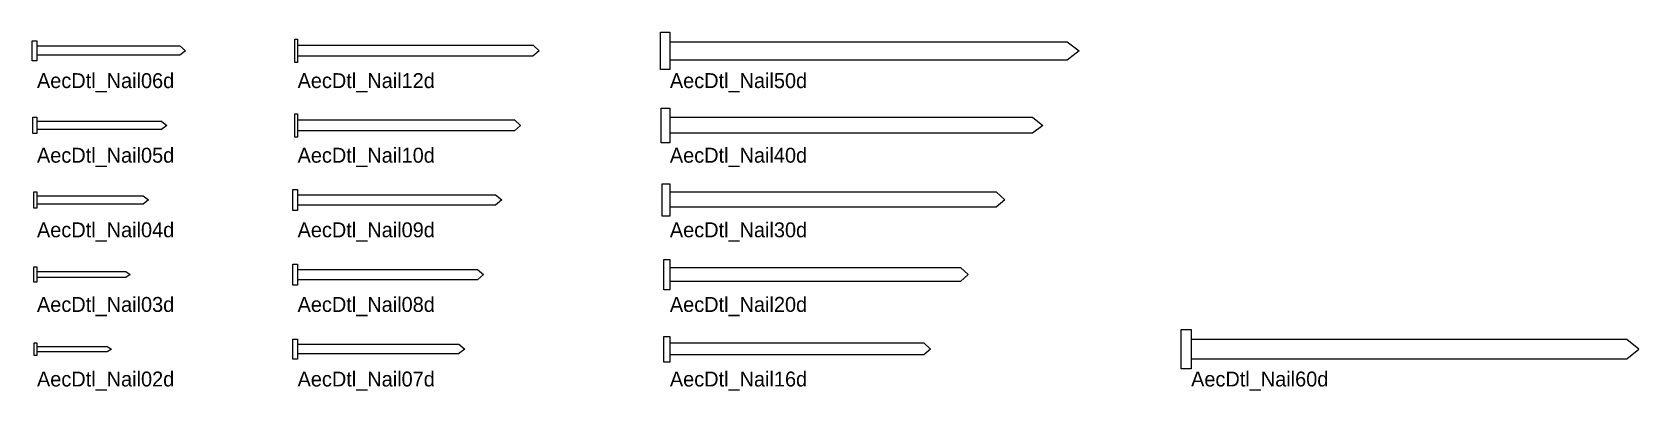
# Model space of a CAD drawing. Header units: inches. Extents: x 1.4 to 23, y 0.9 to 5.7.
import ezdxf

# ---------------------------------------------------------------- set-up
doc = ezdxf.new("R2010")
doc.units = ezdxf.units.IN
doc.header["$MEASUREMENT"] = 0

# ---------------------------------------------------------------- blocks, each defined once
blk = doc.blocks.new('AecDtl_Nail60d')
at = {"color": 0, "linetype": 'ByBlock', "lineweight": -2}
blk.add_lwpolyline([(0, 0.264), (0, -0.264), (-0.131, -0.264), (-0.131, 0.264)], close=True, dxfattribs=at)
blk.add_lwpolyline([(0, -0.131), (5.851, -0.131), (6.014, 0), (5.851, 0.131), (0, 0.131)], dxfattribs=at)
blk = doc.blocks.new('AecDtl_Nail50d')
at = {"color": 0, "linetype": 'ByBlock', "lineweight": -2}
blk.add_lwpolyline([(0, 0.249), (0, -0.249), (-0.124, -0.249), (-0.124, 0.249)], close=True, dxfattribs=at)
blk.add_lwpolyline([(0, 0.119), (5.337, 0.119), (5.497, 0), (5.337, -0.125), (0, -0.125)], dxfattribs=at)
blk = doc.blocks.new('AecDtl_Nail40d')
at = {"color": 0, "linetype": 'ByBlock', "lineweight": -2}
blk.add_lwpolyline([(0, 0.232), (0, -0.232), (-0.115, -0.232), (-0.115, 0.232)], close=True, dxfattribs=at)
blk.add_lwpolyline([(0, 0.112), (4.872, 0.112), (5.008, 0), (4.869, -0.105), (0, -0.105)], dxfattribs=at)
blk = doc.blocks.new('AecDtl_Nail30d')
at = {"color": 0, "linetype": 'ByBlock', "lineweight": -2}
blk.add_lwpolyline([(0, 0.218), (0, -0.218), (-0.103, -0.218), (-0.103, 0.218)], close=True, dxfattribs=at)
blk.add_lwpolyline([(0, 0.11), (4.381, 0.11), (4.5, 0), (4.38, -0.097), (-0.001, -0.097)], dxfattribs=at)
blk = doc.blocks.new('AecDtl_Nail20d')
at = {"color": 0, "linetype": 'ByBlock', "lineweight": -2}
blk.add_lwpolyline([(0, 0.203), (0, -0.203), (-0.082, -0.203), (-0.082, 0.203)], close=True, dxfattribs=at)
blk.add_lwpolyline([(0, 0.096), (3.902, 0.096), (4.006, 0), (3.901, -0.094), (-0.001, -0.094)], dxfattribs=at)
blk = doc.blocks.new('AecDtl_Nail16d')
at = {"color": 0, "linetype": 'ByBlock', "lineweight": -2}
blk.add_lwpolyline([(0, 0.172), (0, -0.172), (-0.082, -0.172), (-0.082, 0.172)], close=True, dxfattribs=at)
blk.add_lwpolyline([(0, 0.087), (3.409, 0.087), (3.499, 0), (3.409, -0.075), (0, -0.075)], dxfattribs=at)
blk = doc.blocks.new('AecDtl_Nail12d')
at = {"color": 0, "linetype": 'ByBlock', "lineweight": -2}
blk.add_lwpolyline([(0, 0.156), (0, -0.156), (-0.035, -0.156), (-0.035, 0.156)], close=True, dxfattribs=at)
blk.add_lwpolyline([(0, 0.077), (3.163, 0.077), (3.245, 0), (3.161, -0.07), (0, -0.07)], dxfattribs=at)
blk = doc.blocks.new('AecDtl_Nail10d')
at = {"color": 0, "linetype": 'ByBlock', "lineweight": -2}
blk.add_lwpolyline([(0, 0.156), (0, -0.156), (-0.035, -0.156), (-0.035, 0.156)], close=True, dxfattribs=at)
blk.add_lwpolyline([(0, 0.076), (2.915, 0.076), (2.995, 0), (2.914, -0.072), (0.001, -0.072)], dxfattribs=at)
blk = doc.blocks.new('AecDtl_Nail09d')
at = {"color": 0, "linetype": 'ByBlock', "lineweight": -2}
blk.add_lwpolyline([(0, 0.141), (0, -0.141), (-0.065, -0.141), (-0.065, 0.141)], close=True, dxfattribs=at)
blk.add_lwpolyline([(0, 0.07), (2.658, 0.07), (2.745, 0), (2.658, -0.069), (0, -0.069)], dxfattribs=at)
blk = doc.blocks.new('AecDtl_Nail08d')
at = {"color": 0, "linetype": 'ByBlock', "lineweight": -2}
blk.add_lwpolyline([(0, 0.141), (0, -0.141), (-0.065, -0.141), (-0.065, 0.141)], close=True, dxfattribs=at)
blk.add_lwpolyline([(0, 0.068), (2.418, 0.068), (2.497, 0), (2.416, -0.071), (0, -0.071)], dxfattribs=at)
blk = doc.blocks.new('AecDtl_Nail07d')
at = {"color": 0, "linetype": 'ByBlock', "lineweight": -2}
blk.add_lwpolyline([(0, 0.133), (0, -0.133), (-0.065, -0.133), (-0.065, 0.133)], close=True, dxfattribs=at)
blk.add_lwpolyline([(0, 0.067), (2.164, 0.067), (2.245, 0), (2.163, -0.06), (0, -0.06)], dxfattribs=at)
blk = doc.blocks.new('AecDtl_Nail06d')
at = {"color": 0, "linetype": 'ByBlock', "lineweight": -2}
blk.add_lwpolyline([(0, 0.133), (0, -0.133), (-0.065, -0.133), (-0.065, 0.133)], close=True, dxfattribs=at)
blk.add_lwpolyline([(0, 0.067), (1.92, 0.067), (1.996, 0), (1.919, -0.06), (0, -0.06)], dxfattribs=at)
blk = doc.blocks.new('AecDtl_Nail05d')
at = {"color": 0, "linetype": 'ByBlock', "lineweight": -2}
blk.add_lwpolyline([(0, 0.11), (0, -0.11), (-0.054, -0.11), (-0.054, 0.11)], close=True, dxfattribs=at)
blk.add_lwpolyline([(0, 0.055), (1.673, 0.055), (1.746, 0), (1.672, -0.053), (0, -0.053)], dxfattribs=at)
blk = doc.blocks.new('AecDtl_Nail04d')
at = {"color": 0, "linetype": 'ByBlock', "lineweight": -2}
blk.add_lwpolyline([(0, 0.11), (0, -0.11), (-0.043, -0.11), (-0.043, 0.11)], close=True, dxfattribs=at)
blk.add_lwpolyline([(0, 0.055), (1.426, 0.055), (1.498, 0), (1.425, -0.054), (0, -0.054)], dxfattribs=at)
blk = doc.blocks.new('AecDtl_Nail03d')
at = {"color": 0, "linetype": 'ByBlock', "lineweight": -2}
blk.add_lwpolyline([(0, 0.102), (0, -0.102), (-0.041, -0.102), (-0.041, 0.102)], close=True, dxfattribs=at)
blk.add_lwpolyline([(0, 0.041), (1.194, 0.041), (1.252, 0), (1.193, -0.039), (0, -0.039)], dxfattribs=at)
blk = doc.blocks.new('AecDtl_Nail02d')
at = {"color": 0, "linetype": 'ByBlock', "lineweight": -2}
blk.add_lwpolyline([(0, 0.086), (0, -0.086), (-0.036, -0.086), (-0.036, 0.086)], close=True, dxfattribs=at)
blk.add_lwpolyline([(0, 0.037), (0.943, 0.037), (1.001, 0), (0.943, -0.035), (0, -0.035)], dxfattribs=at)

msp = doc.modelspace()

# ---------------------------------------------------------------- block references
for name, p in [('AecDtl_Nail06d', (1.5, 5.5)), ('AecDtl_Nail12d', (5, 5.5)), ('AecDtl_Nail50d', (10, 5.5)), ('AecDtl_Nail05d', (1.5, 4.5)), ('AecDtl_Nail10d', (5, 4.5)), ('AecDtl_Nail40d', (10, 4.5)), ('AecDtl_Nail30d', (10, 3.5)), ('AecDtl_Nail04d', (1.5, 3.5)), ('AecDtl_Nail09d', (5, 3.5)), ('AecDtl_Nail03d', (1.5, 2.5)), ('AecDtl_Nail08d', (5, 2.5)), ('AecDtl_Nail20d', (10, 2.5)), ('AecDtl_Nail60d', (17, 1.5)), ('AecDtl_Nail02d', (1.5, 1.5)), ('AecDtl_Nail07d', (5, 1.5)), ('AecDtl_Nail16d', (10, 1.5))]:
    msp.add_blockref(name, p)

# ---------------------------------------------------------------- texts
for s, p in [('AecDtl_Nail06d', (1.5, 5)), ('AecDtl_Nail12d', (5, 5)), ('AecDtl_Nail50d', (10, 5)), ('AecDtl_Nail05d', (1.5, 4)), ('AecDtl_Nail10d', (5, 4)), ('AecDtl_Nail40d', (10, 4)), ('AecDtl_Nail04d', (1.5, 3)), ('AecDtl_Nail09d', (5, 3)), ('AecDtl_Nail30d', (10, 3)), ('AecDtl_Nail03d', (1.5, 2)), ('AecDtl_Nail08d', (5, 2)), ('AecDtl_Nail20d', (10, 2)), ('AecDtl_Nail02d', (1.5, 1)), ('AecDtl_Nail07d', (5, 1)), ('AecDtl_Nail16d', (10, 1)), ('AecDtl_Nail60d', (17, 1))]:
    msp.add_text(s, height=0.2).set_placement(p)

doc.saveas('drawing.dxf')
